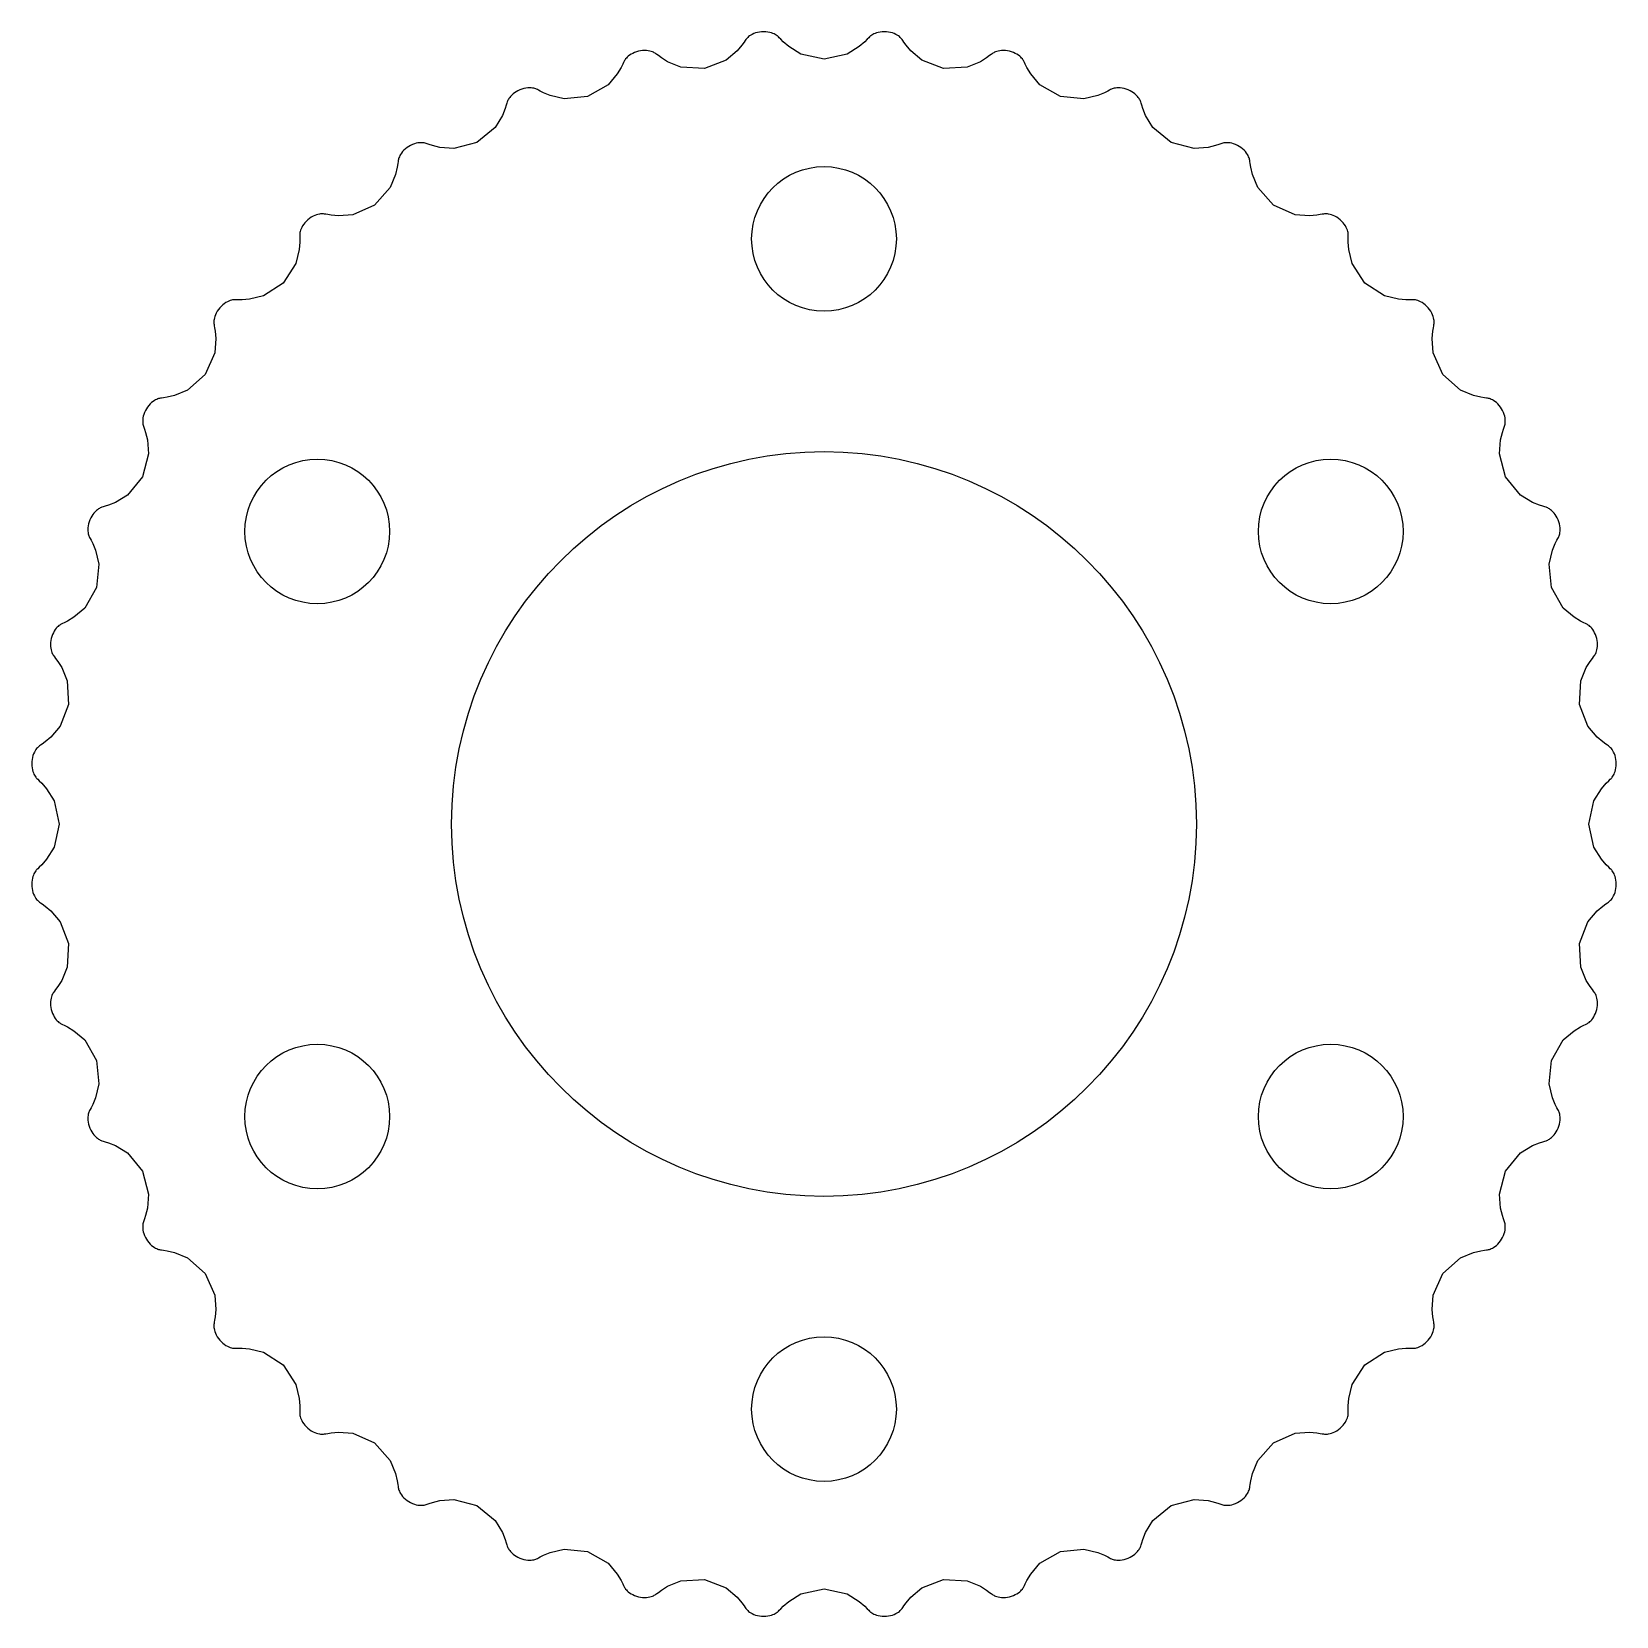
# Model space of a CAD drawing. Header units: millimetres. Extents: x -22.3 to 22.3, y -22.3 to 22.3.
import ezdxf

# ---------------------------------------------------------------- set-up
doc = ezdxf.new("R2010")
doc.units = ezdxf.units.MM

msp = doc.modelspace()

# ---------------------------------------------------------------- linework, layer by layer
at = {"layer": 'CUT'}
msp.add_lwpolyline([(21.57, 0), (21.7104, 0.6496), (21.9211, 0.9944), (22.0568, 1.148), (22.1312, 1.2215), (22.1722, 1.2612), (22.197, 1.2863), (22.2149, 1.306), (22.2306, 1.3252), (22.2463, 1.3469), (22.2625, 1.3729), (22.2792, 1.4042), (22.2956, 1.4412), (22.311, 1.4839), (22.3242, 1.5319), (22.3345, 1.5844), (22.341, 1.6405), (22.3433, 1.6989), (22.3409, 1.7583), (22.3339, 1.8173), (22.3226, 1.8746), (22.3074, 1.929), (22.289, 1.9793), (22.2684, 2.0246), (22.2466, 2.0644), (22.2245, 2.0984), (22.2032, 2.1266), (22.1831, 2.1497), (22.1643, 2.1687), (22.1457, 2.1852), (22.125, 2.2019), (22.0965, 2.2229), (22.0498, 2.2557), (21.9649, 2.3166), (21.8068, 2.4471), (21.5448, 2.7547), (21.3044, 3.3743), (21.3415, 4.0378), (21.4957, 4.4114), (21.6057, 4.5843), (21.6676, 4.6685), (21.7019, 4.7141), (21.7225, 4.7429), (21.7371, 4.7651), (21.7496, 4.7866), (21.7617, 4.8104), (21.7737, 4.8386), (21.7852, 4.8721), (21.7957, 4.9112), (21.8041, 4.9558), (21.8097, 5.0053), (21.8117, 5.0588), (21.8093, 5.1152), (21.8024, 5.1732), (21.7908, 5.2315), (21.7747, 5.2887), (21.7545, 5.3436), (21.731, 5.3949), (21.705, 5.4417), (21.6775, 5.4832), (21.6497, 5.5191), (21.6227, 5.5492), (21.5972, 5.5738), (21.5737, 5.5935), (21.5521, 5.6093), (21.5312, 5.6227), (21.5081, 5.6359), (21.4767, 5.6521), (21.4255, 5.6772), (21.332, 5.7242), (21.1555, 5.8283), (20.8486, 6.0911), (20.5143, 6.6655), (20.4471, 7.3267), (20.5409, 7.7197), (20.6225, 7.9077), (20.6706, 8.0006), (20.6973, 8.051), (20.7131, 8.0826), (20.7241, 8.1069), (20.7331, 8.13), (20.7412, 8.1555), (20.7487, 8.1852), (20.7549, 8.2201), (20.7591, 8.2603), (20.7604, 8.3057), (20.7582, 8.3554), (20.7518, 8.4086), (20.7406, 8.4639), (20.7247, 8.5202), (20.7041, 8.5759), (20.6793, 8.6299), (20.6508, 8.6809), (20.6195, 8.7279), (20.5865, 8.7701), (20.5529, 8.8068), (20.5198, 8.8379), (20.4884, 8.8634), (20.4593, 8.8837), (20.4331, 8.8995), (20.4093, 8.9117), (20.3866, 8.9217), (20.3617, 8.9311), (20.3281, 8.9423), (20.2736, 8.959), (20.1739, 8.9907), (19.9833, 9.066), (19.639, 9.2776), (19.219, 9.7926), (19.0492, 10.4351), (19.0804, 10.838), (19.1316, 11.0364), (19.1645, 11.1357), (19.183, 11.1897), (19.1937, 11.2234), (19.2007, 11.249), (19.206, 11.2733), (19.2101, 11.2997), (19.2128, 11.3302), (19.2134, 11.3656), (19.2113, 11.4061), (19.2055, 11.4511), (19.1956, 11.4999), (19.1809, 11.5514), (19.1612, 11.6043), (19.1367, 11.6573), (19.1077, 11.7092), (19.0746, 11.7586), (19.0385, 11.8046), (19.0003, 11.8461), (18.9611, 11.8825), (18.9221, 11.9136), (18.8846, 11.9391), (18.8496, 11.9594), (18.8177, 11.9749), (18.7893, 11.9863), (18.7639, 11.9947), (18.7399, 12.001), (18.7138, 12.0064), (18.679, 12.0122), (18.6225, 12.0202), (18.5191, 12.036), (18.319, 12.0804), (17.9459, 12.2356), (17.4505, 12.6785), (17.1823, 13.2866), (17.1501, 13.6894), (17.1696, 13.8934), (17.1866, 13.9966), (17.1964, 14.0528), (17.2017, 14.0877), (17.2046, 14.1142), (17.206, 14.139), (17.2059, 14.1657), (17.2038, 14.1963), (17.1989, 14.2314), (17.1905, 14.271), (17.1777, 14.3145), (17.1603, 14.3611), (17.1377, 14.4097), (17.11, 14.4589), (17.0775, 14.5075), (17.0407, 14.5541), (17.0004, 14.5978), (16.9575, 14.6375), (16.9132, 14.6725), (16.8688, 14.7024), (16.8255, 14.727), (16.7844, 14.7463), (16.7466, 14.7609), (16.7128, 14.7712), (16.6829, 14.7781), (16.6565, 14.7823), (16.6318, 14.7848), (16.6052, 14.7861), (16.5699, 14.7863), (16.5128, 14.7854), (16.4083, 14.7848), (16.2037, 14.7974), (15.8109, 14.8923), (15.2523, 15.2523), (14.8923, 15.8109), (14.7974, 16.2037), (14.7848, 16.4083), (14.7854, 16.5128), (14.7863, 16.5699), (14.7861, 16.6052), (14.7848, 16.6318), (14.7823, 16.6565), (14.7781, 16.6829), (14.7712, 16.7128), (14.7609, 16.7466), (14.7463, 16.7844), (14.727, 16.8255), (14.7024, 16.8688), (14.6725, 16.9132), (14.6375, 16.9575), (14.5978, 17.0004), (14.5541, 17.0407), (14.5075, 17.0775), (14.4589, 17.11), (14.4097, 17.1377), (14.3611, 17.1603), (14.3145, 17.1777), (14.271, 17.1905), (14.2314, 17.1989), (14.1963, 17.2038), (14.1657, 17.2059), (14.139, 17.206), (14.1142, 17.2046), (14.0877, 17.2017), (14.0528, 17.1964), (13.9966, 17.1866), (13.8934, 17.1696), (13.6894, 17.1501), (13.2866, 17.1823), (12.6785, 17.4505), (12.2356, 17.9459), (12.0804, 18.319), (12.036, 18.5191), (12.0202, 18.6225), (12.0122, 18.679), (12.0064, 18.7138), (12.001, 18.7399), (11.9947, 18.7639), (11.9863, 18.7893), (11.9749, 18.8177), (11.9594, 18.8496), (11.9391, 18.8846), (11.9136, 18.9221), (11.8825, 18.9611), (11.8461, 19.0003), (11.8046, 19.0385), (11.7586, 19.0746), (11.7092, 19.1077), (11.6573, 19.1367), (11.6043, 19.1612), (11.5514, 19.1809), (11.4999, 19.1956), (11.4511, 19.2055), (11.4061, 19.2113), (11.3656, 19.2134), (11.3302, 19.2128), (11.2997, 19.2101), (11.2733, 19.206), (11.249, 19.2007), (11.2234, 19.1937), (11.1897, 19.183), (11.1357, 19.1645), (11.0364, 19.1316), (10.838, 19.0804), (10.4351, 19.0492), (9.7926, 19.219), (9.2776, 19.639), (9.066, 19.9833), (8.9907, 20.1739), (8.959, 20.2736), (8.9423, 20.3281), (8.9311, 20.3617), (8.9217, 20.3866), (8.9117, 20.4093), (8.8995, 20.4331), (8.8837, 20.4593), (8.8634, 20.4884), (8.8379, 20.5198), (8.8068, 20.5529), (8.7701, 20.5865), (8.7279, 20.6195), (8.6809, 20.6508), (8.6299, 20.6793), (8.5759, 20.7041), (8.5202, 20.7247), (8.4639, 20.7406), (8.4086, 20.7518), (8.3554, 20.7582), (8.3057, 20.7604), (8.2603, 20.7591), (8.2201, 20.7549), (8.1852, 20.7487), (8.1555, 20.7412), (8.13, 20.7331), (8.1069, 20.7241), (8.0826, 20.7131), (8.051, 20.6973), (8.0006, 20.6706), (7.9077, 20.6225), (7.7197, 20.5409), (7.3267, 20.4471), (6.6655, 20.5143), (6.0911, 20.8486), (5.8283, 21.1555), (5.7242, 21.332), (5.6772, 21.4255), (5.6521, 21.4767), (5.6359, 21.5081), (5.6227, 21.5312), (5.6093, 21.5521), (5.5935, 21.5737), (5.5738, 21.5972), (5.5492, 21.6227), (5.5191, 21.6497), (5.4832, 21.6775), (5.4417, 21.705), (5.3949, 21.731), (5.3436, 21.7545), (5.2887, 21.7747), (5.2315, 21.7908), (5.1732, 21.8024), (5.1152, 21.8093), (5.0588, 21.8117), (5.0053, 21.8097), (4.9558, 21.8041), (4.9112, 21.7957), (4.8721, 21.7852), (4.8386, 21.7737), (4.8104, 21.7617), (4.7866, 21.7496), (4.7651, 21.7371), (4.7429, 21.7225), (4.7141, 21.7019), (4.6685, 21.6676), (4.5843, 21.6057), (4.4114, 21.4957), (4.0378, 21.3415), (3.3743, 21.3044), (2.7547, 21.5448), (2.4471, 21.8068), (2.3166, 21.9649), (2.2557, 22.0498), (2.2229, 22.0965), (2.2019, 22.125), (2.1852, 22.1457), (2.1687, 22.1643), (2.1497, 22.1831), (2.1266, 22.2032), (2.0984, 22.2245), (2.0644, 22.2466), (2.0246, 22.2684), (1.9793, 22.289), (1.929, 22.3074), (1.8746, 22.3226), (1.8173, 22.3339), (1.7583, 22.3409), (1.6989, 22.3433), (1.6405, 22.341), (1.5844, 22.3345), (1.5319, 22.3242), (1.4839, 22.311), (1.4412, 22.2956), (1.4042, 22.2792), (1.3729, 22.2625), (1.3469, 22.2463), (1.3252, 22.2306), (1.306, 22.2149), (1.2863, 22.197), (1.2612, 22.1722), (1.2215, 22.1312), (1.148, 22.0568), (0.9944, 21.9211), (0.6496, 21.7104), (0, 21.57), (-0.6496, 21.7104), (-0.9944, 21.9211), (-1.148, 22.0568), (-1.2215, 22.1312), (-1.2612, 22.1722), (-1.2863, 22.197), (-1.306, 22.2149), (-1.3252, 22.2306), (-1.3469, 22.2463), (-1.3729, 22.2625), (-1.4042, 22.2792), (-1.4412, 22.2956), (-1.4839, 22.311), (-1.5319, 22.3242), (-1.5844, 22.3345), (-1.6405, 22.341), (-1.6989, 22.3433), (-1.7583, 22.3409), (-1.8173, 22.3339), (-1.8746, 22.3226), (-1.929, 22.3074), (-1.9793, 22.289), (-2.0246, 22.2684), (-2.0644, 22.2466), (-2.0984, 22.2245), (-2.1266, 22.2032), (-2.1497, 22.1831), (-2.1687, 22.1643), (-2.1852, 22.1457), (-2.2019, 22.125), (-2.2229, 22.0965), (-2.2557, 22.0498), (-2.3166, 21.9649), (-2.4471, 21.8068), (-2.7547, 21.5448), (-3.3743, 21.3044), (-4.0378, 21.3415), (-4.4114, 21.4957), (-4.5843, 21.6057), (-4.6685, 21.6676), (-4.7141, 21.7019), (-4.7429, 21.7225), (-4.7651, 21.7371), (-4.7866, 21.7496), (-4.8104, 21.7617), (-4.8386, 21.7737), (-4.8721, 21.7852), (-4.9112, 21.7957), (-4.9558, 21.8041), (-5.0053, 21.8097), (-5.0588, 21.8117), (-5.1152, 21.8093), (-5.1732, 21.8024), (-5.2315, 21.7908), (-5.2887, 21.7747), (-5.3436, 21.7545), (-5.3949, 21.731), (-5.4417, 21.705), (-5.4832, 21.6775), (-5.5191, 21.6497), (-5.5492, 21.6227), (-5.5738, 21.5972), (-5.5935, 21.5737), (-5.6093, 21.5521), (-5.6227, 21.5312), (-5.6359, 21.5081), (-5.6521, 21.4767), (-5.6772, 21.4255), (-5.7242, 21.332), (-5.8283, 21.1555), (-6.0911, 20.8486), (-6.6655, 20.5143), (-7.3267, 20.4471), (-7.7197, 20.5409), (-7.9077, 20.6225), (-8.0006, 20.6706), (-8.051, 20.6973), (-8.0826, 20.7131), (-8.1069, 20.7241), (-8.13, 20.7331), (-8.1555, 20.7412), (-8.1852, 20.7487), (-8.2201, 20.7549), (-8.2603, 20.7591), (-8.3057, 20.7604), (-8.3554, 20.7582), (-8.4086, 20.7518), (-8.4639, 20.7406), (-8.5202, 20.7247), (-8.5759, 20.7041), (-8.6299, 20.6793), (-8.6809, 20.6508), (-8.7279, 20.6195), (-8.7701, 20.5865), (-8.8068, 20.5529), (-8.8379, 20.5198), (-8.8634, 20.4884), (-8.8837, 20.4593), (-8.8995, 20.4331), (-8.9117, 20.4093), (-8.9217, 20.3866), (-8.9311, 20.3617), (-8.9423, 20.3281), (-8.959, 20.2736), (-8.9907, 20.1739), (-9.066, 19.9833), (-9.2776, 19.639), (-9.7926, 19.219), (-10.4351, 19.0492), (-10.838, 19.0804), (-11.0364, 19.1316), (-11.1357, 19.1645), (-11.1897, 19.183), (-11.2234, 19.1937), (-11.249, 19.2007), (-11.2733, 19.206), (-11.2997, 19.2101), (-11.3302, 19.2128), (-11.3656, 19.2134), (-11.4061, 19.2113), (-11.4511, 19.2055), (-11.4999, 19.1956), (-11.5514, 19.1809), (-11.6043, 19.1612), (-11.6573, 19.1367), (-11.7092, 19.1077), (-11.7586, 19.0746), (-11.8046, 19.0385), (-11.8461, 19.0003), (-11.8825, 18.9611), (-11.9136, 18.9221), (-11.9391, 18.8846), (-11.9594, 18.8496), (-11.9749, 18.8177), (-11.9863, 18.7893), (-11.9947, 18.7639), (-12.001, 18.7399), (-12.0064, 18.7138), (-12.0122, 18.679), (-12.0202, 18.6225), (-12.036, 18.5191), (-12.0804, 18.319), (-12.2356, 17.9459), (-12.6785, 17.4505), (-13.2866, 17.1823), (-13.6894, 17.1501), (-13.8934, 17.1696), (-13.9966, 17.1866), (-14.0528, 17.1964), (-14.0877, 17.2017), (-14.1142, 17.2046), (-14.139, 17.206), (-14.1657, 17.2059), (-14.1963, 17.2038), (-14.2314, 17.1989), (-14.271, 17.1905), (-14.3145, 17.1777), (-14.3611, 17.1603), (-14.4097, 17.1377), (-14.4589, 17.11), (-14.5075, 17.0775), (-14.5541, 17.0407), (-14.5978, 17.0004), (-14.6375, 16.9575), (-14.6725, 16.9132), (-14.7024, 16.8688), (-14.727, 16.8255), (-14.7463, 16.7844), (-14.7609, 16.7466), (-14.7712, 16.7128), (-14.7781, 16.6829), (-14.7823, 16.6565), (-14.7848, 16.6318), (-14.7861, 16.6052), (-14.7863, 16.5699), (-14.7854, 16.5128), (-14.7848, 16.4083), (-14.7974, 16.2037), (-14.8923, 15.8109), (-15.2523, 15.2523), (-15.8109, 14.8923), (-16.2037, 14.7974), (-16.4083, 14.7848), (-16.5128, 14.7854), (-16.5699, 14.7863), (-16.6052, 14.7861), (-16.6318, 14.7848), (-16.6565, 14.7823), (-16.6829, 14.7781), (-16.7128, 14.7712), (-16.7466, 14.7609), (-16.7844, 14.7463), (-16.8255, 14.727), (-16.8688, 14.7024), (-16.9132, 14.6725), (-16.9575, 14.6375), (-17.0004, 14.5978), (-17.0407, 14.5541), (-17.0775, 14.5075), (-17.11, 14.4589), (-17.1377, 14.4097), (-17.1603, 14.3611), (-17.1777, 14.3145), (-17.1905, 14.271), (-17.1989, 14.2314), (-17.2038, 14.1963), (-17.2059, 14.1657), (-17.206, 14.139), (-17.2046, 14.1142), (-17.2017, 14.0877), (-17.1964, 14.0528), (-17.1866, 13.9966), (-17.1696, 13.8934), (-17.1501, 13.6894), (-17.1823, 13.2866), (-17.4505, 12.6785), (-17.9459, 12.2356), (-18.319, 12.0804), (-18.5191, 12.036), (-18.6225, 12.0202), (-18.679, 12.0122), (-18.7138, 12.0064), (-18.7399, 12.001), (-18.7639, 11.9947), (-18.7893, 11.9863), (-18.8177, 11.9749), (-18.8496, 11.9594), (-18.8846, 11.9391), (-18.9221, 11.9136), (-18.9611, 11.8825), (-19.0003, 11.8461), (-19.0385, 11.8046), (-19.0746, 11.7586), (-19.1077, 11.7092), (-19.1367, 11.6573), (-19.1612, 11.6043), (-19.1809, 11.5514), (-19.1956, 11.4999), (-19.2055, 11.4511), (-19.2113, 11.4061), (-19.2134, 11.3656), (-19.2128, 11.3302), (-19.2101, 11.2997), (-19.206, 11.2733), (-19.2007, 11.249), (-19.1937, 11.2234), (-19.183, 11.1897), (-19.1645, 11.1357), (-19.1316, 11.0364), (-19.0804, 10.838), (-19.0492, 10.4351), (-19.219, 9.7926), (-19.639, 9.2776), (-19.9833, 9.066), (-20.1739, 8.9907), (-20.2736, 8.959), (-20.3281, 8.9423), (-20.3617, 8.9311), (-20.3866, 8.9217), (-20.4093, 8.9117), (-20.4331, 8.8995), (-20.4593, 8.8837), (-20.4884, 8.8634), (-20.5198, 8.8379), (-20.5529, 8.8068), (-20.5865, 8.7701), (-20.6195, 8.7279), (-20.6508, 8.6809), (-20.6793, 8.6299), (-20.7041, 8.5759), (-20.7247, 8.5202), (-20.7406, 8.4639), (-20.7518, 8.4086), (-20.7582, 8.3554), (-20.7604, 8.3057), (-20.7591, 8.2603), (-20.7549, 8.2201), (-20.7487, 8.1852), (-20.7412, 8.1555), (-20.7331, 8.13), (-20.7241, 8.1069), (-20.7131, 8.0826), (-20.6973, 8.051), (-20.6706, 8.0006), (-20.6225, 7.9077), (-20.5409, 7.7197), (-20.4471, 7.3267), (-20.5143, 6.6655), (-20.8486, 6.0911), (-21.1555, 5.8283), (-21.332, 5.7242), (-21.4255, 5.6772), (-21.4767, 5.6521), (-21.5081, 5.6359), (-21.5312, 5.6227), (-21.5521, 5.6093), (-21.5737, 5.5935), (-21.5972, 5.5738), (-21.6227, 5.5492), (-21.6497, 5.5191), (-21.6775, 5.4832), (-21.705, 5.4417), (-21.731, 5.3949), (-21.7545, 5.3436), (-21.7747, 5.2887), (-21.7908, 5.2315), (-21.8024, 5.1732), (-21.8093, 5.1152), (-21.8117, 5.0588), (-21.8097, 5.0053), (-21.8041, 4.9558), (-21.7957, 4.9112), (-21.7852, 4.8721), (-21.7737, 4.8386), (-21.7617, 4.8104), (-21.7496, 4.7866), (-21.7371, 4.7651), (-21.7225, 4.7429), (-21.7019, 4.7141), (-21.6676, 4.6685), (-21.6057, 4.5843), (-21.4957, 4.4114), (-21.3415, 4.0378), (-21.3044, 3.3743), (-21.5448, 2.7547), (-21.8068, 2.4471), (-21.9649, 2.3166), (-22.0498, 2.2557), (-22.0965, 2.2229), (-22.125, 2.2019), (-22.1457, 2.1852), (-22.1643, 2.1687), (-22.1831, 2.1497), (-22.2032, 2.1266), (-22.2245, 2.0984), (-22.2466, 2.0644), (-22.2684, 2.0246), (-22.289, 1.9793), (-22.3074, 1.929), (-22.3226, 1.8746), (-22.3339, 1.8173), (-22.3409, 1.7583), (-22.3433, 1.6989), (-22.341, 1.6405), (-22.3345, 1.5844), (-22.3242, 1.5319), (-22.311, 1.4839), (-22.2956, 1.4412), (-22.2792, 1.4042), (-22.2625, 1.3729), (-22.2463, 1.3469), (-22.2306, 1.3252), (-22.2149, 1.306), (-22.197, 1.2863), (-22.1722, 1.2612), (-22.1312, 1.2215), (-22.0568, 1.148), (-21.9211, 0.9944), (-21.7104, 0.6496), (-21.57, 0), (-21.7104, -0.6496), (-21.9211, -0.9944), (-22.0568, -1.148), (-22.1312, -1.2215), (-22.1722, -1.2612), (-22.197, -1.2863), (-22.2149, -1.306), (-22.2306, -1.3252), (-22.2463, -1.3469), (-22.2625, -1.3729), (-22.2792, -1.4042), (-22.2956, -1.4412), (-22.311, -1.4839), (-22.3242, -1.5319), (-22.3345, -1.5844), (-22.341, -1.6405), (-22.3433, -1.6989), (-22.3409, -1.7583), (-22.3339, -1.8173), (-22.3226, -1.8746), (-22.3074, -1.929), (-22.289, -1.9793), (-22.2684, -2.0246), (-22.2466, -2.0644), (-22.2245, -2.0984), (-22.2032, -2.1266), (-22.1831, -2.1497), (-22.1643, -2.1687), (-22.1457, -2.1852), (-22.125, -2.2019), (-22.0965, -2.2229), (-22.0498, -2.2557), (-21.9649, -2.3166), (-21.8068, -2.4471), (-21.5448, -2.7547), (-21.3044, -3.3743), (-21.3415, -4.0378), (-21.4957, -4.4114), (-21.6057, -4.5843), (-21.6676, -4.6685), (-21.7019, -4.7141), (-21.7225, -4.7429), (-21.7371, -4.7651), (-21.7496, -4.7866), (-21.7617, -4.8104), (-21.7737, -4.8386), (-21.7852, -4.8721), (-21.7957, -4.9112), (-21.8041, -4.9558), (-21.8097, -5.0053), (-21.8117, -5.0588), (-21.8093, -5.1152), (-21.8024, -5.1732), (-21.7908, -5.2315), (-21.7747, -5.2887), (-21.7545, -5.3436), (-21.731, -5.3949), (-21.705, -5.4417), (-21.6775, -5.4832), (-21.6497, -5.5191), (-21.6227, -5.5492), (-21.5972, -5.5738), (-21.5737, -5.5935), (-21.5521, -5.6093), (-21.5312, -5.6227), (-21.5081, -5.6359), (-21.4767, -5.6521), (-21.4255, -5.6772), (-21.332, -5.7242), (-21.1555, -5.8283), (-20.8486, -6.0911), (-20.5143, -6.6655), (-20.4471, -7.3267), (-20.5409, -7.7197), (-20.6225, -7.9077), (-20.6706, -8.0006), (-20.6973, -8.051), (-20.7131, -8.0826), (-20.7241, -8.1069), (-20.7331, -8.13), (-20.7412, -8.1555), (-20.7487, -8.1852), (-20.7549, -8.2201), (-20.7591, -8.2603), (-20.7604, -8.3057), (-20.7582, -8.3554), (-20.7518, -8.4086), (-20.7406, -8.4639), (-20.7247, -8.5202), (-20.7041, -8.5759), (-20.6793, -8.6299), (-20.6508, -8.6809), (-20.6195, -8.7279), (-20.5865, -8.7701), (-20.5529, -8.8068), (-20.5198, -8.8379), (-20.4884, -8.8634), (-20.4593, -8.8837), (-20.4331, -8.8995), (-20.4093, -8.9117), (-20.3866, -8.9217), (-20.3617, -8.9311), (-20.3281, -8.9423), (-20.2736, -8.959), (-20.1739, -8.9907), (-19.9833, -9.066), (-19.639, -9.2776), (-19.219, -9.7926), (-19.0492, -10.4351), (-19.0804, -10.838), (-19.1316, -11.0364), (-19.1645, -11.1357), (-19.183, -11.1897), (-19.1937, -11.2234), (-19.2007, -11.249), (-19.206, -11.2733), (-19.2101, -11.2997), (-19.2128, -11.3302), (-19.2134, -11.3656), (-19.2113, -11.4061), (-19.2055, -11.4511), (-19.1956, -11.4999), (-19.1809, -11.5514), (-19.1612, -11.6043), (-19.1367, -11.6573), (-19.1077, -11.7092), (-19.0746, -11.7586), (-19.0385, -11.8046), (-19.0003, -11.8461), (-18.9611, -11.8825), (-18.9221, -11.9136), (-18.8846, -11.9391), (-18.8496, -11.9594), (-18.8177, -11.9749), (-18.7893, -11.9863), (-18.7639, -11.9947), (-18.7399, -12.001), (-18.7138, -12.0064), (-18.679, -12.0122), (-18.6225, -12.0202), (-18.5191, -12.036), (-18.319, -12.0804), (-17.9459, -12.2356), (-17.4505, -12.6785), (-17.1823, -13.2866), (-17.1501, -13.6894), (-17.1696, -13.8934), (-17.1866, -13.9966), (-17.1964, -14.0528), (-17.2017, -14.0877), (-17.2046, -14.1142), (-17.206, -14.139), (-17.2059, -14.1657), (-17.2038, -14.1963), (-17.1989, -14.2314), (-17.1905, -14.271), (-17.1777, -14.3145), (-17.1603, -14.3611), (-17.1377, -14.4097), (-17.11, -14.4589), (-17.0775, -14.5075), (-17.0407, -14.5541), (-17.0004, -14.5978), (-16.9575, -14.6375), (-16.9132, -14.6725), (-16.8688, -14.7024), (-16.8255, -14.727), (-16.7844, -14.7463), (-16.7466, -14.7609), (-16.7128, -14.7712), (-16.6829, -14.7781), (-16.6565, -14.7823), (-16.6318, -14.7848), (-16.6052, -14.7861), (-16.5699, -14.7863), (-16.5128, -14.7854), (-16.4083, -14.7848), (-16.2037, -14.7974), (-15.8109, -14.8923), (-15.2523, -15.2523), (-14.8923, -15.8109), (-14.7974, -16.2037), (-14.7848, -16.4083), (-14.7854, -16.5128), (-14.7863, -16.5699), (-14.7861, -16.6052), (-14.7848, -16.6318), (-14.7823, -16.6565), (-14.7781, -16.6829), (-14.7712, -16.7128), (-14.7609, -16.7466), (-14.7463, -16.7844), (-14.727, -16.8255), (-14.7024, -16.8688), (-14.6725, -16.9132), (-14.6375, -16.9575), (-14.5978, -17.0004), (-14.5541, -17.0407), (-14.5075, -17.0775), (-14.4589, -17.11), (-14.4097, -17.1377), (-14.3611, -17.1603), (-14.3145, -17.1777), (-14.271, -17.1905), (-14.2314, -17.1989), (-14.1963, -17.2038), (-14.1657, -17.2059), (-14.139, -17.206), (-14.1142, -17.2046), (-14.0877, -17.2017), (-14.0528, -17.1964), (-13.9966, -17.1866), (-13.8934, -17.1696), (-13.6894, -17.1501), (-13.2866, -17.1823), (-12.6785, -17.4505), (-12.2356, -17.9459), (-12.0804, -18.319), (-12.036, -18.5191), (-12.0202, -18.6225), (-12.0122, -18.679), (-12.0064, -18.7138), (-12.001, -18.7399), (-11.9947, -18.7639), (-11.9863, -18.7893), (-11.9749, -18.8177), (-11.9594, -18.8496), (-11.9391, -18.8846), (-11.9136, -18.9221), (-11.8825, -18.9611), (-11.8461, -19.0003), (-11.8046, -19.0385), (-11.7586, -19.0746), (-11.7092, -19.1077), (-11.6573, -19.1367), (-11.6043, -19.1612), (-11.5514, -19.1809), (-11.4999, -19.1956), (-11.4511, -19.2055), (-11.4061, -19.2113), (-11.3656, -19.2134), (-11.3302, -19.2128), (-11.2997, -19.2101), (-11.2733, -19.206), (-11.249, -19.2007), (-11.2234, -19.1937), (-11.1897, -19.183), (-11.1357, -19.1645), (-11.0364, -19.1316), (-10.838, -19.0804), (-10.4351, -19.0492), (-9.7926, -19.219), (-9.2776, -19.639), (-9.066, -19.9833), (-8.9907, -20.1739), (-8.959, -20.2736), (-8.9423, -20.3281), (-8.9311, -20.3617), (-8.9217, -20.3866), (-8.9117, -20.4093), (-8.8995, -20.4331), (-8.8837, -20.4593), (-8.8634, -20.4884), (-8.8379, -20.5198), (-8.8068, -20.5529), (-8.7701, -20.5865), (-8.7279, -20.6195), (-8.6809, -20.6508), (-8.6299, -20.6793), (-8.5759, -20.7041), (-8.5202, -20.7247), (-8.4639, -20.7406), (-8.4086, -20.7518), (-8.3554, -20.7582), (-8.3057, -20.7604), (-8.2603, -20.7591), (-8.2201, -20.7549), (-8.1852, -20.7487), (-8.1555, -20.7412), (-8.13, -20.7331), (-8.1069, -20.7241), (-8.0826, -20.7131), (-8.051, -20.6973), (-8.0006, -20.6706), (-7.9077, -20.6225), (-7.7197, -20.5409), (-7.3267, -20.4471), (-6.6655, -20.5143), (-6.0911, -20.8486), (-5.8283, -21.1555), (-5.7242, -21.332), (-5.6772, -21.4255), (-5.6521, -21.4767), (-5.6359, -21.5081), (-5.6227, -21.5312), (-5.6093, -21.5521), (-5.5935, -21.5737), (-5.5738, -21.5972), (-5.5492, -21.6227), (-5.5191, -21.6497), (-5.4832, -21.6775), (-5.4417, -21.705), (-5.3949, -21.731), (-5.3436, -21.7545), (-5.2887, -21.7747), (-5.2315, -21.7908), (-5.1732, -21.8024), (-5.1152, -21.8093), (-5.0588, -21.8117), (-5.0053, -21.8097), (-4.9558, -21.8041), (-4.9112, -21.7957), (-4.8721, -21.7852), (-4.8386, -21.7737), (-4.8104, -21.7617), (-4.7866, -21.7496), (-4.7651, -21.7371), (-4.7429, -21.7225), (-4.7141, -21.7019), (-4.6685, -21.6676), (-4.5843, -21.6057), (-4.4114, -21.4957), (-4.0378, -21.3415), (-3.3743, -21.3044), (-2.7547, -21.5448), (-2.4471, -21.8068), (-2.3166, -21.9649), (-2.2557, -22.0498), (-2.2229, -22.0965), (-2.2019, -22.125), (-2.1852, -22.1457), (-2.1687, -22.1643), (-2.1497, -22.1831), (-2.1266, -22.2032), (-2.0984, -22.2245), (-2.0644, -22.2466), (-2.0246, -22.2684), (-1.9793, -22.289), (-1.929, -22.3074), (-1.8746, -22.3226), (-1.8173, -22.3339), (-1.7583, -22.3409), (-1.6989, -22.3433), (-1.6405, -22.341), (-1.5844, -22.3345), (-1.5319, -22.3242), (-1.4839, -22.311), (-1.4412, -22.2956), (-1.4042, -22.2792), (-1.3729, -22.2625), (-1.3469, -22.2463), (-1.3252, -22.2306), (-1.306, -22.2149), (-1.2863, -22.197), (-1.2612, -22.1722), (-1.2215, -22.1312), (-1.148, -22.0568), (-0.9944, -21.9211), (-0.6496, -21.7104), (0, -21.57), (0.6496, -21.7104), (0.9944, -21.9211), (1.148, -22.0568), (1.2215, -22.1312), (1.2612, -22.1722), (1.2863, -22.197), (1.306, -22.2149), (1.3252, -22.2306), (1.3469, -22.2463), (1.3729, -22.2625), (1.4042, -22.2792), (1.4412, -22.2956), (1.4839, -22.311), (1.5319, -22.3242), (1.5844, -22.3345), (1.6405, -22.341), (1.6989, -22.3433), (1.7583, -22.3409), (1.8173, -22.3339), (1.8746, -22.3226), (1.929, -22.3074), (1.9793, -22.289), (2.0246, -22.2684), (2.0644, -22.2466), (2.0984, -22.2245), (2.1266, -22.2032), (2.1497, -22.1831), (2.1687, -22.1643), (2.1852, -22.1457), (2.2019, -22.125), (2.2229, -22.0965), (2.2557, -22.0498), (2.3166, -21.9649), (2.4471, -21.8068), (2.7547, -21.5448), (3.3743, -21.3044), (4.0378, -21.3415), (4.4114, -21.4957), (4.5843, -21.6057), (4.6685, -21.6676), (4.7141, -21.7019), (4.7429, -21.7225), (4.7651, -21.7371), (4.7866, -21.7496), (4.8104, -21.7617), (4.8386, -21.7737), (4.8721, -21.7852), (4.9112, -21.7957), (4.9558, -21.8041), (5.0053, -21.8097), (5.0588, -21.8117), (5.1152, -21.8093), (5.1732, -21.8024), (5.2315, -21.7908), (5.2887, -21.7747), (5.3436, -21.7545), (5.3949, -21.731), (5.4417, -21.705), (5.4832, -21.6775), (5.5191, -21.6497), (5.5492, -21.6227), (5.5738, -21.5972), (5.5935, -21.5737), (5.6093, -21.5521), (5.6227, -21.5312), (5.6359, -21.5081), (5.6521, -21.4767), (5.6772, -21.4255), (5.7242, -21.332), (5.8283, -21.1555), (6.0911, -20.8486), (6.6655, -20.5143), (7.3267, -20.4471), (7.7197, -20.5409), (7.9077, -20.6225), (8.0006, -20.6706), (8.051, -20.6973), (8.0826, -20.7131), (8.1069, -20.7241), (8.13, -20.7331), (8.1555, -20.7412), (8.1852, -20.7487), (8.2201, -20.7549), (8.2603, -20.7591), (8.3057, -20.7604), (8.3554, -20.7582), (8.4086, -20.7518), (8.4639, -20.7406), (8.5202, -20.7247), (8.5759, -20.7041), (8.6299, -20.6793), (8.6809, -20.6508), (8.7279, -20.6195), (8.7701, -20.5865), (8.8068, -20.5529), (8.8379, -20.5198), (8.8634, -20.4884), (8.8837, -20.4593), (8.8995, -20.4331), (8.9117, -20.4093), (8.9217, -20.3866), (8.9311, -20.3617), (8.9423, -20.3281), (8.959, -20.2736), (8.9907, -20.1739), (9.066, -19.9833), (9.2776, -19.639), (9.7926, -19.219), (10.4351, -19.0492), (10.838, -19.0804), (11.0364, -19.1316), (11.1357, -19.1645), (11.1897, -19.183), (11.2234, -19.1937), (11.249, -19.2007), (11.2733, -19.206), (11.2997, -19.2101), (11.3302, -19.2128), (11.3656, -19.2134), (11.4061, -19.2113), (11.4511, -19.2055), (11.4999, -19.1956), (11.5514, -19.1809), (11.6043, -19.1612), (11.6573, -19.1367), (11.7092, -19.1077), (11.7586, -19.0746), (11.8046, -19.0385), (11.8461, -19.0003), (11.8825, -18.9611), (11.9136, -18.9221), (11.9391, -18.8846), (11.9594, -18.8496), (11.9749, -18.8177), (11.9863, -18.7893), (11.9947, -18.7639), (12.001, -18.7399), (12.0064, -18.7138), (12.0122, -18.679), (12.0202, -18.6225), (12.036, -18.5191), (12.0804, -18.319), (12.2356, -17.9459), (12.6785, -17.4505), (13.2866, -17.1823), (13.6894, -17.1501), (13.8934, -17.1696), (13.9966, -17.1866), (14.0528, -17.1964), (14.0877, -17.2017), (14.1142, -17.2046), (14.139, -17.206), (14.1657, -17.2059), (14.1963, -17.2038), (14.2314, -17.1989), (14.271, -17.1905), (14.3145, -17.1777), (14.3611, -17.1603), (14.4097, -17.1377), (14.4589, -17.11), (14.5075, -17.0775), (14.5541, -17.0407), (14.5978, -17.0004), (14.6375, -16.9575), (14.6725, -16.9132), (14.7024, -16.8688), (14.727, -16.8255), (14.7463, -16.7844), (14.7609, -16.7466), (14.7712, -16.7128), (14.7781, -16.6829), (14.7823, -16.6565), (14.7848, -16.6318), (14.7861, -16.6052), (14.7863, -16.5699), (14.7854, -16.5128), (14.7848, -16.4083), (14.7974, -16.2037), (14.8923, -15.8109), (15.2523, -15.2523), (15.8109, -14.8923), (16.2037, -14.7974), (16.4083, -14.7848), (16.5128, -14.7854), (16.5699, -14.7863), (16.6052, -14.7861), (16.6318, -14.7848), (16.6565, -14.7823), (16.6829, -14.7781), (16.7128, -14.7712), (16.7466, -14.7609), (16.7844, -14.7463), (16.8255, -14.727), (16.8688, -14.7024), (16.9132, -14.6725), (16.9575, -14.6375), (17.0004, -14.5978), (17.0407, -14.5541), (17.0775, -14.5075), (17.11, -14.4589), (17.1377, -14.4097), (17.1603, -14.3611), (17.1777, -14.3145), (17.1905, -14.271), (17.1989, -14.2314), (17.2038, -14.1963), (17.2059, -14.1657), (17.206, -14.139), (17.2046, -14.1142), (17.2017, -14.0877), (17.1964, -14.0528), (17.1866, -13.9966), (17.1696, -13.8934), (17.1501, -13.6894), (17.1823, -13.2866), (17.4505, -12.6785), (17.9459, -12.2356), (18.319, -12.0804), (18.5191, -12.036), (18.6225, -12.0202), (18.679, -12.0122), (18.7138, -12.0064), (18.7399, -12.001), (18.7639, -11.9947), (18.7893, -11.9863), (18.8177, -11.9749), (18.8496, -11.9594), (18.8846, -11.9391), (18.9221, -11.9136), (18.9611, -11.8825), (19.0003, -11.8461), (19.0385, -11.8046), (19.0746, -11.7586), (19.1077, -11.7092), (19.1367, -11.6573), (19.1612, -11.6043), (19.1809, -11.5514), (19.1956, -11.4999), (19.2055, -11.4511), (19.2113, -11.4061), (19.2134, -11.3656), (19.2128, -11.3302), (19.2101, -11.2997), (19.206, -11.2733), (19.2007, -11.249), (19.1937, -11.2234), (19.183, -11.1897), (19.1645, -11.1357), (19.1316, -11.0364), (19.0804, -10.838), (19.0492, -10.4351), (19.219, -9.7926), (19.639, -9.2776), (19.9833, -9.066), (20.1739, -8.9907), (20.2736, -8.959), (20.3281, -8.9423), (20.3617, -8.9311), (20.3866, -8.9217), (20.4093, -8.9117), (20.4331, -8.8995), (20.4593, -8.8837), (20.4884, -8.8634), (20.5198, -8.8379), (20.5529, -8.8068), (20.5865, -8.7701), (20.6195, -8.7279), (20.6508, -8.6809), (20.6793, -8.6299), (20.7041, -8.5759), (20.7247, -8.5202), (20.7406, -8.4639), (20.7518, -8.4086), (20.7582, -8.3554), (20.7604, -8.3057), (20.7591, -8.2603), (20.7549, -8.2201), (20.7487, -8.1852), (20.7412, -8.1555), (20.7331, -8.13), (20.7241, -8.1069), (20.7131, -8.0826), (20.6973, -8.051), (20.6706, -8.0006), (20.6225, -7.9077), (20.5409, -7.7197), (20.4471, -7.3267), (20.5143, -6.6655), (20.8486, -6.0911), (21.1555, -5.8283), (21.332, -5.7242), (21.4255, -5.6772), (21.4767, -5.6521), (21.5081, -5.6359), (21.5312, -5.6227), (21.5521, -5.6093), (21.5737, -5.5935), (21.5972, -5.5738), (21.6227, -5.5492), (21.6497, -5.5191), (21.6775, -5.4832), (21.705, -5.4417), (21.731, -5.3949), (21.7545, -5.3436), (21.7747, -5.2887), (21.7908, -5.2315), (21.8024, -5.1732), (21.8093, -5.1152), (21.8117, -5.0588), (21.8097, -5.0053), (21.8041, -4.9558), (21.7957, -4.9112), (21.7852, -4.8721), (21.7737, -4.8386), (21.7617, -4.8104), (21.7496, -4.7866), (21.7371, -4.7651), (21.7225, -4.7429), (21.7019, -4.7141), (21.6676, -4.6685), (21.6057, -4.5843), (21.4957, -4.4114), (21.3415, -4.0378), (21.3044, -3.3743), (21.5448, -2.7547), (21.8068, -2.4471), (21.9649, -2.3166), (22.0498, -2.2557), (22.0965, -2.2229), (22.125, -2.2019), (22.1457, -2.1852), (22.1643, -2.1687), (22.1831, -2.1497), (22.2032, -2.1266), (22.2245, -2.0984), (22.2466, -2.0644), (22.2684, -2.0246), (22.289, -1.9793), (22.3074, -1.929), (22.3226, -1.8746), (22.3339, -1.8173), (22.3409, -1.7583), (22.3433, -1.6989), (22.341, -1.6405), (22.3345, -1.5844), (22.3242, -1.5319), (22.311, -1.4839), (22.2956, -1.4412), (22.2792, -1.4042), (22.2625, -1.3729), (22.2463, -1.3469), (22.2306, -1.3252), (22.2149, -1.306), (22.197, -1.2863), (22.1722, -1.2612), (22.1312, -1.2215), (22.0568, -1.148), (21.9211, -0.9944), (21.7104, -0.6496)], close=True, dxfattribs=at)
for centre, radius in [((0, 16.5), 2.04), ((-14.2894, 8.25), 2.04), ((0, 0), 10.5), ((14.2894, 8.25), 2.04), ((-14.2894, -8.25), 2.04), ((14.2894, -8.25), 2.04), ((0, -16.5), 2.04)]:
    msp.add_circle(centre, radius, dxfattribs=at)

doc.saveas('drawing.dxf')
